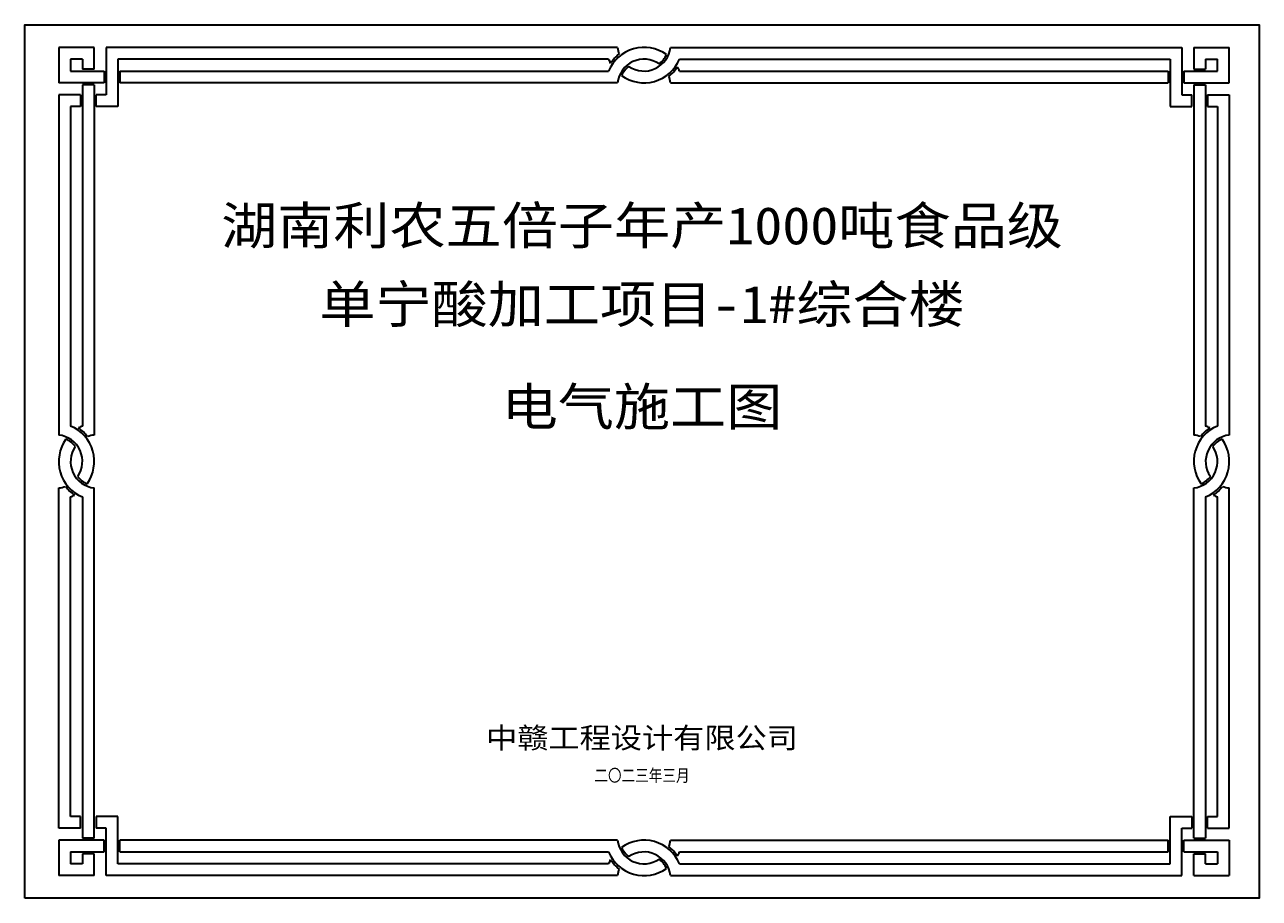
# Model space of a CAD drawing. Extents: x -6243262 to 3079315, y -2914302 to 172723.
# Drawn here: x -1997331 to -1937931, y -553929 to -511929 of the extents above; entities that cross this region are included whole.
import ezdxf
from ezdxf.enums import TextEntityAlignment as Align

# ---------------------------------------------------------------- set-up
doc = ezdxf.new("R2010")
doc.units = 0
doc.header["$LTSCALE"] = 1000
doc.layers.add('PUB_TITLE', color=4, linetype='Continuous')
doc.styles.add('-黑体', font='simhei.ttf', dxfattribs={"width": 0.8})
doc.styles.add('C', font='simhei.ttf', dxfattribs={"width": 0.8})

msp = doc.modelspace()

# ---------------------------------------------------------------- linework, layer by layer
at = {"layer": 'PUB_TITLE'}
for p, q in [((-1995691.2, -513019.1), (-1995691.2, -514725.7)), ((-1993984.7, -513019.1), (-1995691.2, -513019.1)), ((-1993984.7, -514062), (-1993984.7, -513019.1)), ((-1993415.8, -513019.1), (-1993415.8, -515294.5)), ((-1968805, -513019.1), (-1993415.8, -513019.1)), ((-1966261, -513019.1), (-1941650.2, -513019.1)), ((-1941650.2, -513019.1), (-1941650.2, -515294.5)), ((-1941081.3, -513019.1), (-1941081.3, -514062)), ((-1941081.3, -513019.1), (-1939374.8, -513019.1)), ((-1939374.8, -514725.7), (-1939374.8, -513019.1)), ((-1995122.4, -513587.9), (-1995122.4, -514156.8)), ((-1994553.5, -513587.9), (-1995122.4, -513587.9)), ((-1994553.5, -513587.9), (-1994553.5, -514062)), ((-1992847, -513587.9), (-1992847, -515863.4)), ((-1969239.5, -513587.9), (-1992847, -513587.9)), ((-1965826.4, -513587.9), (-1942219, -513587.9)), ((-1942219, -513587.9), (-1942219, -515863.4)), ((-1940512.5, -513587.9), (-1939943.6, -513587.9)), ((-1940512.5, -513587.9), (-1940512.5, -514062)), ((-1939943.6, -514156.8), (-1939943.6, -513587.9)), ((-1995122.4, -514156.8), (-1993510.6, -514156.8)), ((-1993984.7, -514062), (-1994553.5, -514062)), ((-1993510.6, -514156.8), (-1993510.6, -514725.7)), ((-1992752.1, -514156.8), (-1992752.1, -514725.7)), ((-1992752.1, -514156.8), (-1969239.5, -514156.8)), ((-1965826.4, -514156.8), (-1942313.8, -514156.8)), ((-1942313.8, -514156.8), (-1942313.8, -514725.7)), ((-1941555.4, -514156.8), (-1941555.4, -514725.7)), ((-1941555.4, -514156.8), (-1939943.6, -514156.8)), ((-1941081.3, -514062), (-1940512.5, -514062)), ((-1993510.6, -514725.7), (-1995691.2, -514725.7)), ((-1993984.7, -514820.5), (-1994553.5, -514820.5)), ((-1994553.5, -514820.5), (-1994553.5, -531222.4)), ((-1993984.7, -514820.5), (-1993984.7, -531657)), ((-1968805, -514725.7), (-1992752.1, -514725.7)), ((-1966261, -514725.7), (-1942313.8, -514725.7)), ((-1941555.4, -514725.7), (-1939374.8, -514725.7)), ((-1941081.3, -514820.5), (-1940512.5, -514820.5)), ((-1941081.3, -514820.5), (-1941081.3, -531657)), ((-1940512.5, -514820.5), (-1940512.5, -531222.4)), ((-1994648.3, -515294.5), (-1995691.2, -515294.5)), ((-1995691.2, -515294.5), (-1995691.2, -531657)), ((-1994648.3, -515294.5), (-1994648.3, -515863.4)), ((-1993415.8, -515294.5), (-1993889.9, -515294.5)), ((-1993889.9, -515863.4), (-1993889.9, -515294.5)), ((-1941650.2, -515294.5), (-1941176.1, -515294.5)), ((-1941176.1, -515863.4), (-1941176.1, -515294.5)), ((-1940417.7, -515294.5), (-1939374.8, -515294.5)), ((-1940417.7, -515294.5), (-1940417.7, -515863.4)), ((-1939374.8, -515294.5), (-1939374.8, -531657)), ((-1994648.3, -515863.4), (-1995122.4, -515863.4)), ((-1995122.4, -515863.4), (-1995122.4, -531222.4)), ((-1992847, -515863.4), (-1993889.9, -515863.4)), ((-1942219, -515863.4), (-1941176.1, -515863.4)), ((-1940417.7, -515863.4), (-1939943.6, -515863.4)), ((-1939943.6, -515863.4), (-1939943.6, -531222.4)), ((-1995691.2, -550563.4), (-1995691.2, -534200.9)), ((-1993984.7, -551037.4), (-1993984.7, -534200.9)), ((-1941081.3, -551037.4), (-1941081.3, -534200.9)), ((-1939374.8, -550563.4), (-1939374.8, -534200.9)), ((-1995122.4, -549994.6), (-1995122.4, -534635.5)), ((-1994553.5, -534635.5), (-1994553.5, -551037.4)), ((-1940512.5, -534635.5), (-1940512.5, -551037.4)), ((-1939943.6, -549994.6), (-1939943.6, -534635.5)), ((-1994648.3, -549994.6), (-1995122.4, -549994.6)), ((-1994648.3, -550563.4), (-1994648.3, -549994.6)), ((-1993889.9, -549994.6), (-1993889.9, -550563.4)), ((-1992847, -549994.6), (-1993889.9, -549994.6)), ((-1992847, -552270), (-1992847, -549994.6)), ((-1942219, -549994.6), (-1941176.1, -549994.6)), ((-1942219, -552270), (-1942219, -549994.6)), ((-1941176.1, -549994.6), (-1941176.1, -550563.4)), ((-1940417.7, -550563.4), (-1940417.7, -549994.6)), ((-1940417.7, -549994.6), (-1939943.6, -549994.6)), ((-1994648.3, -550563.4), (-1995691.2, -550563.4)), ((-1993415.8, -550563.4), (-1993889.9, -550563.4)), ((-1993415.8, -552838.8), (-1993415.8, -550563.4)), ((-1941650.2, -550563.4), (-1941176.1, -550563.4)), ((-1941650.2, -552838.8), (-1941650.2, -550563.4)), ((-1940417.7, -550563.4), (-1939374.8, -550563.4)), ((-1995691.2, -551132.3), (-1995691.2, -552838.8)), ((-1993510.6, -551132.3), (-1995691.2, -551132.3)), ((-1993984.7, -551037.4), (-1994553.5, -551037.4)), ((-1993510.6, -551701.1), (-1993510.6, -551132.3)), ((-1992752.1, -551701.1), (-1992752.1, -551132.3)), ((-1968805, -551132.3), (-1992752.1, -551132.3)), ((-1966261, -551132.3), (-1942313.8, -551132.3)), ((-1942313.8, -551701.1), (-1942313.8, -551132.3)), ((-1941555.4, -551701.1), (-1941555.4, -551132.3)), ((-1941555.4, -551132.3), (-1939374.8, -551132.3)), ((-1941081.3, -551037.4), (-1940512.5, -551037.4)), ((-1939374.8, -551132.3), (-1939374.8, -552838.8)), ((-1995122.4, -551701.1), (-1995122.4, -552270)), ((-1995122.4, -551701.1), (-1993510.6, -551701.1)), ((-1993984.7, -551795.9), (-1994553.5, -551795.9)), ((-1994553.5, -551795.9), (-1994553.5, -552270)), ((-1993984.7, -552838.8), (-1993984.7, -551795.9)), ((-1992752.1, -551701.1), (-1969239.5, -551701.1)), ((-1965826.4, -551701.1), (-1942313.8, -551701.1)), ((-1941555.4, -551701.1), (-1939943.6, -551701.1)), ((-1941081.3, -552838.8), (-1941081.3, -551795.9)), ((-1941081.3, -551795.9), (-1940512.5, -551795.9)), ((-1940512.5, -552270), (-1940512.5, -551795.9)), ((-1939943.6, -551701.1), (-1939943.6, -552270)), ((-1994553.5, -552270), (-1995122.4, -552270)), ((-1969239.5, -552270), (-1992847, -552270)), ((-1965826.4, -552270), (-1942219, -552270)), ((-1940512.5, -552270), (-1939943.6, -552270)), ((-1993984.7, -552838.8), (-1995691.2, -552838.8)), ((-1968805, -552838.8), (-1993415.8, -552838.8)), ((-1966261, -552838.8), (-1941650.2, -552838.8)), ((-1941081.3, -552838.8), (-1939374.8, -552838.8))]:
    msp.add_line(p, q, dxfattribs=at)
msp.add_lwpolyline([(-1997330.5, -553929), (-1997330.5, -511929), (-1937930.5, -511929), (-1937930.5, -553929)], close=True, dxfattribs=at)
for centre, radius, start, end in [((-1967533, -514867.9), 1848.8, 54.288444, 157.380135), ((-1967533, -512876.9), 1279.9, 186.37937, 200.978935), ((-1967533, -512876.9), 1279.9, 235.450158, 353.62063), ((-1967533, -512876.9), 1848.8, 202.619865, 209.315706), ((-1967533, -514867.9), 1943.6, 127.943462, 146.037324), ((-1967533, -514867.9), 1279.9, 55.450158, 173.62063), ((-1967533, -512876.9), 1848.8, 234.288444, 337.380135), ((-1967533, -512876.9), 1185.1, 307.769965, 335.585598), ((-1967533, -514867.9), 1185.1, 127.769965, 155.585598), ((-1967533, -512876.9), 1943.6, 307.943462, 326.037324), ((-1967533, -514867.9), 1848.8, 22.619865, 29.315706), ((-1967533, -514867.9), 1279.9, 6.37937, 20.978935), ((-1995833.4, -532929), 1848.8, 324.288444, 67.380135), ((-1993842.4, -532929), 1848.8, 112.619865, 119.315706), ((-1995833.4, -532929), 1943.6, 37.943462, 56.037324), ((-1939232.5, -532929), 1848.8, 112.619865, 215.711556), ((-1939232.5, -532929), 1943.6, 123.962676, 142.056538), ((-1941223.5, -532929), 1848.8, 60.684294, 67.380135), ((-1995833.4, -532929), 1279.9, 325.450158, 83.62063), ((-1993842.4, -532929), 1848.8, 144.288444, 247.380135), ((-1995833.4, -532929), 1185.1, 37.769965, 65.585598), ((-1993842.4, -532929), 1279.9, 145.450158, 263.62063), ((-1993842.4, -532929), 1279.9, 96.37937, 110.978935), ((-1941223.5, -532929), 1279.9, 69.021065, 83.62063), ((-1941223.5, -532929), 1279.9, 276.37937, 34.549842), ((-1939232.5, -532929), 1279.9, 96.37937, 214.549842), ((-1941223.5, -532929), 1848.8, 292.619865, 35.711556), ((-1939232.5, -532929), 1185.1, 114.414402, 142.230035), ((-1993842.4, -532929), 1185.1, 217.769965, 245.585598), ((-1941223.5, -532929), 1185.1, 294.414402, 322.230035), ((-1995833.4, -532929), 1279.9, 276.37937, 290.978935), ((-1993842.4, -532929), 1943.6, 217.943462, 236.037324), ((-1995833.4, -532929), 1848.8, 292.619865, 299.315706), ((-1941223.5, -532929), 1943.6, 303.962676, 322.056538), ((-1939232.5, -532929), 1848.8, 240.684294, 247.380135), ((-1939232.5, -532929), 1279.9, 249.021065, 263.62063), ((-1967533, -550990), 1279.9, 186.37937, 304.549842), ((-1967533, -552981), 1848.8, 22.619865, 125.711556), ((-1967533, -550990), 1279.9, 339.021065, 353.62063), ((-1967533, -550990), 1848.8, 202.619865, 305.711556), ((-1967533, -550990), 1185.1, 204.414402, 232.230035), ((-1967533, -552981), 1279.9, 6.37937, 124.549842), ((-1967533, -552981), 1943.6, 33.962676, 52.056538), ((-1967533, -550990), 1848.8, 330.684294, 337.380135), ((-1967533, -552981), 1848.8, 150.684294, 157.380135), ((-1967533, -550990), 1943.6, 213.962676, 232.056538), ((-1967533, -552981), 1185.1, 24.414402, 52.230035), ((-1967533, -552981), 1279.9, 159.021065, 173.62063)]:
    msp.add_arc(centre, radius, start, end, dxfattribs=at)

# ---------------------------------------------------------------- texts
at = {"layer": 'PUB_TITLE', "style": 'C', "width": 1.1}
for s, height, p in [('湖南利农五倍子年产1000吨食品级', 1800, (-1967630.5, -521589.3)), ('单宁酸加工项目-1#综合楼', 1800, (-1967630.5, -525372.4)), ('电气施工图', 1800, (-1967630.5, -530294.7)), ('中赣工程设计有限公司', 1000, (-1967630.5, -546216.6))]:
    msp.add_text(s, height=height, dxfattribs=at).set_placement(p, align=Align.MIDDLE_CENTER)
at = {"layer": 'PUB_TITLE', "insert": (-1967630.5, -548056.5), "char_height": 600, "attachment_point": 5, "style": '-黑体'}
msp.add_mtext_dynamic_manual_height_columns('二〇二三年三月', width=11480.992, gutter_width=1750, heights=[0], dxfattribs=at)

doc.saveas('drawing.dxf')
